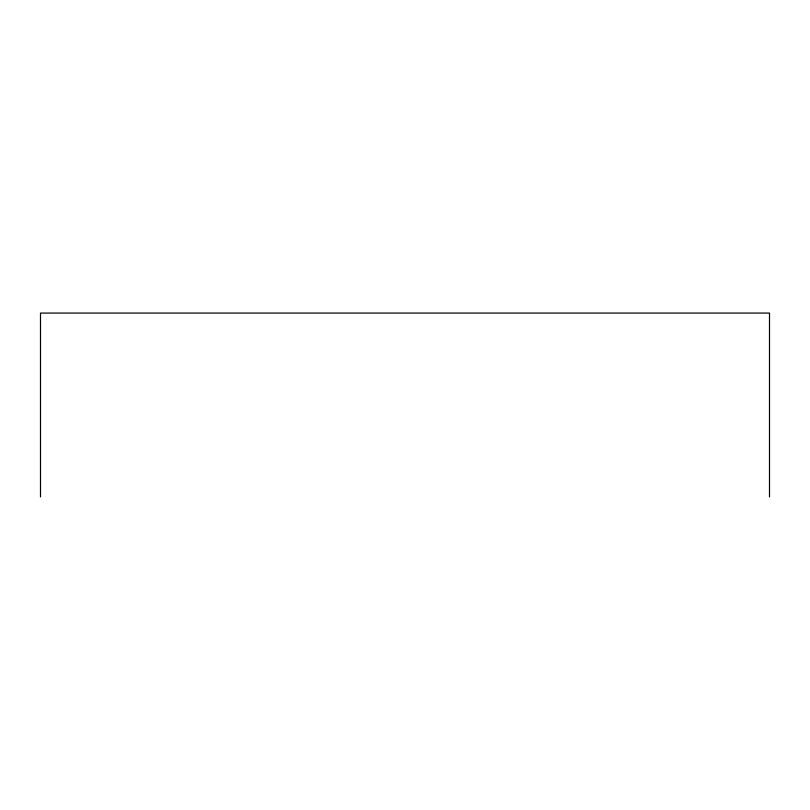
<?xml version="1.0" encoding="UTF-8"?>
<svg xmlns="http://www.w3.org/2000/svg" width="810" height="810" viewBox="0 0 810 810"><rect width="100%" height="100%" fill="white"/><g stroke="black" fill="none" stroke-linecap="round" stroke-linejoin="round"><path stroke-width="1.21" d="M769.5 496.925L769.5 313.075L40.5 313.075L40.5 496.925"/></g></svg>
